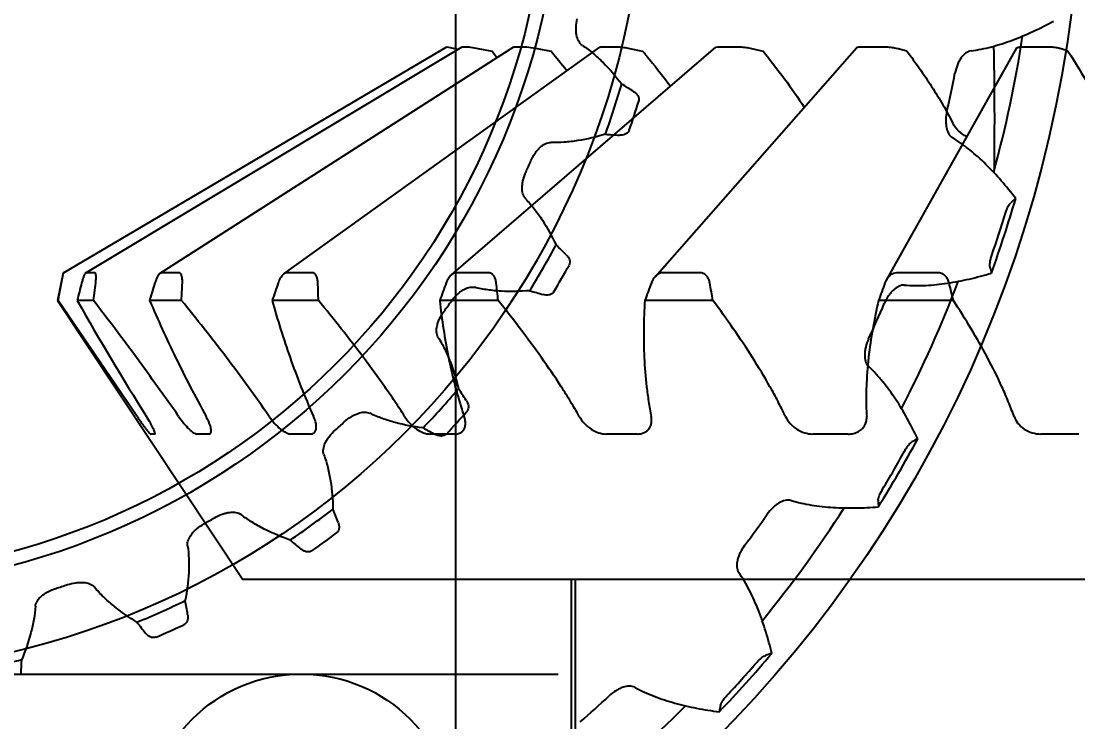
# Model space of a CAD drawing. Header units: inches. Extents: x -116 to 250, y -285 to 80.
# Drawn here: x 23.971 to 25.257, y -193.327 to -192.474 of the extents above; entities that cross this region are included whole.
import ezdxf

# ---------------------------------------------------------------- set-up
doc = ezdxf.new("R2010")
doc.units = ezdxf.units.IN
doc.header["$MEASUREMENT"] = 0
for name, color, linetype in [('LAY0001', 7, 'Continuous'), ('LAYER_CURVE', 7, 'Continuous'), ('LAYER_CUT_FEAT', 7, 'Continuous'), ('LAYER_FEATURE', 7, 'Continuous'), ('trajectories', 3, 'Continuous')]:
    doc.layers.add(name, color=color, linetype=linetype)
doc.dimstyles.get("Standard").update_dxf_attribs({"dimtxt": 0.18, "dimasz": 0.18, "dimexe": 0.18, "dimexo": 0.0625, "dimgap": 0.09, "dimtad": 0, "dimtih": 1, "dimtoh": 1, "dimdec": 4, "dimzin": 0, "dimdsep": 46, "dimtxsty": 'Standard', "dimcen": 0.09, "dimadec": 0, "dimazin": 0, "dimtfac": 1, "dimtdec": 4, "dimtofl": 0, "dimtmove": 0, "dimatfit": 3, "dimfxl": 1, "dimtolj": 1, "dimtzin": 0, "dimarcsym": 0})

# ---------------------------------------------------------------- blocks, each defined once
blk = doc.blocks.new('*D125')
at = {"layer": 'Defpoints', "color": 0, "transparency": 16777216}
for p in [(24.4196, -191.5446), (23.0411, -192.9936)]:
    blk.add_point(p, dxfattribs=at)
at = {"layer": 'trajectories', "color": 0, "lineweight": -2, "transparency": 16777216}
for p, q in [((25.3157, -190.6027), (24.5437, -191.4142)), ((25.4957, -190.6027), (25.3157, -190.6027)), ((23.7304, -192.3591), (23.7304, -192.1791)), ((23.6404, -192.2691), (23.8204, -192.2691))]:
    blk.add_line(p, q, dxfattribs=at)
at = {"layer": 'trajectories', "color": 0, "transparency": 16777216}
blk.add_solid([(24.522, -191.3935), (24.5654, -191.4348), (24.4196, -191.5446)], dxfattribs=at)
at = {"layer": 'trajectories', "color": 0, "transparency": 16777216, "insert": (26.0657, -190.6027), "char_height": 0.18, "attachment_point": 5}
blk.add_mtext('\\A1;∅2.0000', dxfattribs=at)
blk = doc.blocks.new('*D146')
at = {"layer": 'Defpoints', "color": 0, "transparency": 16777216}
for p in [(23.7304, -192.2691), (22.6871, -193.7691), (22.6871, -194.2434)]:
    blk.add_point(p, dxfattribs=at)
at = {"layer": 'trajectories', "color": 0, "lineweight": -2, "transparency": 16777216}
for p, q in [((23.7304, -192.3316), (23.7304, -194.4234)), ((22.6871, -193.8316), (22.6871, -194.4234)), ((22.5071, -194.2434), (22.3271, -194.2434)), ((23.9104, -194.2434), (24.0904, -194.2434))]:
    blk.add_line(p, q, dxfattribs=at)
at = {"layer": 'trajectories', "color": 0, "transparency": 16777216}
for points in [[(22.5071, -194.2134), (22.5071, -194.2734), (22.6871, -194.2434)], [(23.9104, -194.2134), (23.9104, -194.2734), (23.7304, -194.2434)]]:
    blk.add_solid(points, dxfattribs=at)
at = {"layer": 'trajectories', "color": 0, "transparency": 16777216, "insert": (23.2087, -194.2434), "char_height": 0.18, "attachment_point": 5}
blk.add_mtext('\\A1;1.0433', dxfattribs=at)

msp = doc.modelspace()

# ---------------------------------------------------------------- linework, layer by layer
at = {"color": 7, "linetype": 'Continuous'}
for p, q in [((24.02275, -192.78071), (24.48916, -192.50583)), ((24.05005, -192.78076), (24.508, -192.50584)), ((24.14058, -192.78127), (24.57091, -192.50589)), ((24.29112, -192.78198), (24.67524, -192.506)), ((24.49476, -192.78326), (24.81637, -192.5062)), ((24.54422, -192.51098), (24.55037, -192.51903)), ((24.74259, -192.78549), (24.988, -192.50654)), ((25.0239, -192.78954), (25.18247, -192.50716)), ((24.02258, -192.78082), (24.01577, -192.81441)), ((24.02064, -192.79312), (24.02282, -192.78083)), ((24.02282, -192.78083), (24.02258, -192.78082)), ((24.05009, -192.78083), (24.04979, -192.78092)), ((24.06127, -192.78083), (24.05009, -192.78083)), ((24.14189, -192.78083), (24.14058, -192.78127)), ((24.16376, -192.78083), (24.14189, -192.78083)), ((24.32582, -192.78083), (24.29422, -192.78083)), ((24.54035, -192.78083), (24.5004, -192.78083)), ((24.79799, -192.78083), (24.75143, -192.78083)), ((25.08748, -192.78083), (25.03635, -192.78083)), ((24.01653, -192.81441), (24.02064, -192.79312)), ((24.05946, -192.81441), (24.06208, -192.79312)), ((24.01577, -192.81441), (24.24104, -193.15417)), ((24.01653, -192.81441), (24.01577, -192.81441)), ((24.11247, -192.95552), (24.01653, -192.81441)), ((24.05946, -192.81441), (24.03959, -192.81441)), ((24.16652, -192.81441), (24.12764, -192.81441)), ((24.33302, -192.81441), (24.27683, -192.81441)), ((24.55169, -192.81441), (24.48065, -192.81441)), ((24.81297, -192.81441), (24.73017, -192.81441)), ((25.10543, -192.81441), (25.01451, -192.81441)), ((24.13392, -192.97701), (24.12901, -192.97701)), ((24.13392, -192.97701), (24.13415, -192.97694)), ((24.19968, -192.97701), (24.18519, -192.97701)), ((24.19968, -192.97701), (24.20142, -192.97645)), ((24.32345, -192.97701), (24.3, -192.97701)), ((24.49979, -192.97701), (24.46842, -192.97701)), ((24.72102, -192.97701), (24.68308, -192.97701)), ((24.97745, -192.97701), (24.93461, -192.97701)), ((25.25788, -192.97701), (25.21201, -192.97701)), ((26.81218, -193.15417), (24.24104, -193.15417))]:
    msp.add_line(p, q, dxfattribs=at)
for centre, radius, start, end in [((22.97148, -193.85014), 2.12076, 38.3306, 39.1573), ((23.73036, -192.26909), 1.40303, 347.04245, 348.95755), ((23.73036, -192.26909), 0.93948, 335.54746, 336.45254), ((23.73036, -192.26909), 1.51084, 340.18699, 343.81301), ((25.48703, -193.05017), 0.47222, 130.34693, 131.31172), ((23.73036, -192.26909), 1.50404, 340.9759, 343.0241), ((25.59629, -192.67309), 0.45747, 192.67273, 193.66862), ((29.92058, -194.30585), 6.06717, 165.562015, 165.769528), ((27.67631, -193.89072), 3.7083, 162.78332, 163.12737), ((19.74676, -192.59768), 4.42508, 357.19275, 357.46871), ((26.92831, -193.71523), 2.80032, 160.77446, 161.23514), ((21.45662, -192.89419), 2.87751, 1.58892, 2.01305), ((26.67561, -193.60753), 2.33386, 159.57658, 160.1333), ((22.33335, -193.04351), 2.23014, 5.89656, 6.44672), ((26.66349, -193.5242), 2.05949, 159.20757, 159.83981), ((22.91532, -193.14518), 1.92626, 9.88771, 10.53116), ((26.79436, -193.44963), 1.8898, 159.67192, 160.35876), ((25.04586, -192.80184), 0.02517, 150.75513, 159.73052), ((23.36323, -193.22856), 1.79074, 13.372, 14.0732), ((27.24255, -190.99918), 3.68158, 209.54165, 212.09921), ((23.73036, -192.26909), 0.93948, 323.54746, 324.45254), ((23.73036, -192.26909), 1.40303, 335.04245, 336.95755), ((23.73036, -192.26909), 0.93948, 311.54746, 312.45254), ((23.73036, -192.26909), 1.51084, 328.18699, 331.81301), ((25.28625, -193.39833), 0.47222, 118.34693, 119.31172), ((23.73036, -192.26909), 1.50404, 328.9759, 331.0241), ((25.47152, -193.0522), 0.45747, 180.67273, 181.66862), ((23.73036, -192.26909), 0.93948, 299.54746, 300.45254), ((23.73036, -192.26909), 1.40303, 323.04245, 324.95755), ((23.73036, -192.26909), 0.93948, 287.54746, 288.45254), ((23.73036, -192.26909), 1.51084, 316.18699, 319.81301), ((25.01747, -193.69714), 0.47222, 106.34693, 107.31172), ((23.73036, -192.26909), 1.50404, 316.9759, 319.0241), ((23.73036, -192.26909), 1.40303, 311.04245, 312.95755), ((25.27065, -193.3971), 0.45747, 168.67273, 169.66862)]:
    msp.add_arc(centre, radius, start, end, dxfattribs=at)
for points, knots in [([(24.65423, -192.50404), (24.65021, -192.50141), (24.64745, -192.49465), (24.64646, -192.48682), (24.64632, -192.48014), (24.64699, -192.47505), (24.64774, -192.47167)], [0, 0, 0, 0, 0.4195272, 0.554308, 0.697813, 1, 1, 1, 1]), ([(25.12691, -192.51063), (25.13112, -192.51014), (25.13956, -192.50873), (25.15647, -192.50474), (25.17761, -192.49784), (25.20265, -192.48725), (25.21903, -192.47893), (25.22718, -192.47447)], [0, 0, 0, 0, 0.1186665, 0.2393382, 0.4861728, 0.7399325, 1, 1, 1, 1]), ([(24.65423, -192.50404), (24.65873, -192.507), (24.66744, -192.51363), (24.6839, -192.52886), (24.69501, -192.54184), (24.702, -192.55095)], [0, 0, 0, 0, 0.2403234, 0.4875091, 1, 1, 1, 1]), ([(24.72747, -192.51098), (24.73037, -192.51448), (24.74188, -192.52851), (24.75312, -192.54276), (24.76136, -192.55359)], [0, 0, 0, 0, 0.2503588, 1, 1, 1, 1]), ([(24.87392, -192.51098), (24.88283, -192.52205), (24.90014, -192.54437), (24.91639, -192.56748), (24.92408, -192.57922)], [0, 0, 0, 0, 0.5031485, 1, 1, 1, 1]), ([(25.0489, -192.51098), (25.0594, -192.52503), (25.07448, -192.54646), (25.09267, -192.57598), (25.1009, -192.59101), (25.10471, -192.59861)], [0, 0, 0, 0, 0.5060631, 0.7549326, 1, 1, 1, 1]), ([(25.12691, -192.51063), (25.12209, -192.51119), (25.11662, -192.51629), (25.11245, -192.52311), (25.10956, -192.5293), (25.10809, -192.53434), (25.10742, -192.53782)], [0, 0, 0, 0, 0.4164051, 0.5515043, 0.6957139, 1, 1, 1, 1]), ([(25.24475, -192.51098), (25.25397, -192.52502), (25.26702, -192.54645), (25.28214, -192.57599), (25.28872, -192.59102), (25.29166, -192.59861)], [0, 0, 0, 0, 0.5061211, 0.7548448, 1, 1, 1, 1]), ([(25.09767, -192.58369), (25.09687, -192.58714), (25.09616, -192.59234), (25.09629, -192.59917), (25.09732, -192.6071), (25.10025, -192.61398), (25.10441, -192.61645)], [0, 0, 0, 0, 0.3042861, 0.4484957, 0.5835949, 1, 1, 1, 1]), ([(25.12175, -192.6153), (25.11808, -192.61344), (25.11142, -192.60868), (25.10647, -192.60213), (25.10471, -192.59861)], [0, 0, 0, 0, 0.5109992, 1, 1, 1, 1]), ([(24.68211, -192.61217), (24.6711, -192.61544), (24.65448, -192.6194), (24.63222, -192.62205), (24.62127, -192.62229), (24.61589, -192.62204)], [0, 0, 0, 0, 0.5124911, 0.7596771, 1, 1, 1, 1]), ([(25.18131, -192.69027), (25.17568, -192.68288), (25.1641, -192.66862), (25.14553, -192.64875), (25.12903, -192.63386), (25.1152, -192.62334), (25.10806, -192.61862), (25.10441, -192.61645)], [0, 0, 0, 0, 0.2600676, 0.5138273, 0.7606619, 0.8813335, 1, 1, 1, 1]), ([(24.59161, -192.64442), (24.59299, -192.64124), (24.59544, -192.63673), (24.59948, -192.63141), (24.60489, -192.62566), (24.61109, -192.62181), (24.61589, -192.62204)], [0, 0, 0, 0, 0.3021869, 0.4456912, 0.5804725, 1, 1, 1, 1]), ([(24.58519, -192.69099), (24.58181, -192.68758), (24.58052, -192.68039), (24.58117, -192.67252), (24.58243, -192.66596), (24.58414, -192.66112), (24.58557, -192.65797)], [0, 0, 0, 0, 0.4195272, 0.554308, 0.697813, 1, 1, 1, 1]), ([(24.58519, -192.69099), (24.58898, -192.69482), (24.59612, -192.70312), (24.60906, -192.72143), (24.61723, -192.73644), (24.62216, -192.7468)], [0, 0, 0, 0, 0.2403234, 0.4875091, 1, 1, 1, 1]), ([(25.16887, -192.70822), (25.16934, -192.70666), (25.17034, -192.70382), (25.172, -192.7001), (25.17361, -192.69736), (25.17474, -192.69595), (25.17529, -192.69547)], [0, 0, 0, 0, 0.3391728, 0.6275678, 0.8464086, 1, 1, 1, 1]), ([(25.14996, -192.77345), (25.14979, -192.77273), (25.14971, -192.77092), (25.15002, -192.76776), (25.15086, -192.76378), (25.15172, -192.76089), (25.15225, -192.75935)], [0, 0, 0, 0, 0.1535913, 0.3724324, 0.6608277, 1, 1, 1, 1]), ([(24.04974, -192.78096), (24.04953, -192.7811), (24.04912, -192.7816), (24.04856, -192.78255), (24.04797, -192.78382), (24.04712, -192.78598), (24.04611, -192.7891), (24.04539, -192.79173), (24.04503, -192.79312)], [0, 0, 0, 0, 0.0588048, 0.1436237, 0.2515409, 0.378502, 0.6726256, 1, 1, 1, 1]), ([(24.06208, -192.79312), (24.06226, -192.79162), (24.06247, -192.78943), (24.06259, -192.78661), (24.06258, -192.78479), (24.06245, -192.7832), (24.06224, -192.78191), (24.06173, -192.78083), (24.06127, -192.78083)], [0, 0, 0, 0, 0.3576231, 0.5198804, 0.6661957, 0.791291, 0.8900491, 1, 1, 1, 1]), ([(24.14058, -192.78127), (24.13986, -192.78173), (24.13853, -192.78321), (24.13691, -192.78596), (24.13542, -192.78936), (24.13457, -192.79183), (24.13417, -192.79312)], [0, 0, 0, 0, 0.1859792, 0.4266244, 0.7030714, 1, 1, 1, 1]), ([(24.16752, -192.79312), (24.16758, -192.79161), (24.16758, -192.78941), (24.16729, -192.7866), (24.16693, -192.78476), (24.16642, -192.78318), (24.16574, -192.78192), (24.16486, -192.78105), (24.16411, -192.78083), (24.16376, -192.78083)], [0, 0, 0, 0, 0.3277172, 0.4777901, 0.6151154, 0.736271, 0.8389365, 0.9241191, 1, 1, 1, 1]), ([(24.29112, -192.78198), (24.29033, -192.78255), (24.28886, -192.78401), (24.28635, -192.78767), (24.28494, -192.79087), (24.28416, -192.79312)], [0, 0, 0, 0, 0.2177869, 0.4633409, 1, 1, 1, 1]), ([(24.29422, -192.78083), (24.29396, -192.78083), (24.29284, -192.78094), (24.29181, -192.78148), (24.29112, -192.78198)], [0, 0, 0, 0, 0.2299336, 1, 1, 1, 1]), ([(24.33235, -192.79312), (24.3323, -192.7916), (24.33201, -192.78873), (24.33104, -192.78534), (24.3298, -192.78313), (24.32867, -192.78186), (24.32733, -192.78102), (24.32631, -192.78083), (24.32582, -192.78083)], [0, 0, 0, 0, 0.2998555, 0.5703663, 0.6909778, 0.8007337, 0.9018085, 1, 1, 1, 1]), ([(24.49476, -192.78326), (24.49331, -192.78451), (24.49085, -192.78766), (24.48916, -192.79122), (24.48846, -192.79312)], [0, 0, 0, 0, 0.4851371, 1, 1, 1, 1]), ([(24.5004, -192.78083), (24.49941, -192.78083), (24.49733, -192.78136), (24.49559, -192.78255), (24.49476, -192.78326)], [0, 0, 0, 0, 0.4742859, 1, 1, 1, 1]), ([(24.54939, -192.79312), (24.54922, -192.79159), (24.54863, -192.78866), (24.54692, -192.78469), (24.54457, -192.78212), (24.54223, -192.78101), (24.54098, -192.78083), (24.54035, -192.78083)], [0, 0, 0, 0, 0.2779649, 0.5375229, 0.7742868, 0.8871757, 1, 1, 1, 1]), ([(24.75143, -192.78083), (24.74979, -192.78083), (24.74638, -192.78189), (24.74376, -192.78417), (24.74259, -192.78549)], [0, 0, 0, 0, 0.4815083, 1, 1, 1, 1]), ([(24.80913, -192.79312), (24.80885, -192.79157), (24.80799, -192.78859), (24.80574, -192.78459), (24.80236, -192.7816), (24.79943, -192.78083), (24.79799, -192.78083)], [0, 0, 0, 0, 0.2628823, 0.5162327, 0.7596516, 1, 1, 1, 1]), ([(25.03635, -192.78083), (25.03506, -192.78083), (25.03244, -192.78134), (25.02897, -192.7833), (25.02608, -192.78613), (25.02456, -192.78837), (25.0239, -192.78954)], [0, 0, 0, 0, 0.2430993, 0.4922717, 0.7453712, 1, 1, 1, 1]), ([(25.04617, -192.79571), (25.05039, -192.7961), (25.05894, -192.79648), (25.07631, -192.79609), (25.09842, -192.79374), (25.12512, -192.78859), (25.14287, -192.78385), (25.15177, -192.78119)], [0, 0, 0, 0, 0.1186665, 0.2393382, 0.4861728, 0.7399325, 1, 1, 1, 1]), ([(25.10023, -192.79312), (25.09984, -192.79156), (25.09874, -192.78854), (25.09607, -192.78453), (25.09224, -192.78159), (25.08906, -192.78083), (25.08748, -192.78083)], [0, 0, 0, 0, 0.2533659, 0.5034053, 0.7510642, 1, 1, 1, 1]), ([(24.49475, -192.81528), (24.49677, -192.81246), (24.5001, -192.80856), (24.50515, -192.80419), (24.51164, -192.79969), (24.51851, -192.79722), (24.52316, -192.79844)], [0, 0, 0, 0, 0.302187, 0.445692, 0.5804728, 1, 1, 1, 1]), ([(24.74259, -192.78549), (24.74211, -192.78604), (24.74028, -192.78837), (24.73891, -192.79104), (24.73812, -192.79312)], [0, 0, 0, 0, 0.2477559, 1, 1, 1, 1]), ([(25.04617, -192.79571), (25.04134, -192.79526), (25.03493, -192.79911), (25.02944, -192.80491), (25.02532, -192.81036), (25.02284, -192.81499), (25.02145, -192.81825)], [0, 0, 0, 0, 0.4164048, 0.5515044, 0.6957133, 1, 1, 1, 1]), ([(24.58998, -192.80255), (24.57853, -192.80346), (24.56145, -192.80388), (24.53912, -192.80184), (24.52836, -192.79981), (24.52316, -192.79844)], [0, 0, 0, 0, 0.512491, 0.7596766, 1, 1, 1, 1]), ([(24.16297, -192.95552), (24.15458, -192.94339), (24.13757, -192.9194), (24.1032, -192.87226), (24.07698, -192.83743), (24.05946, -192.81441)], [0, 0, 0, 0, 0.2527979, 0.5040707, 1, 1, 1, 1]), ([(24.12764, -192.81441), (24.13767, -192.83779), (24.15374, -192.873), (24.17714, -192.91983), (24.18978, -192.94358), (24.1964, -192.95552)], [0, 0, 0, 0, 0.4860584, 0.7391362, 1, 1, 1, 1]), ([(24.27306, -192.95552), (24.26479, -192.94333), (24.24773, -192.91925), (24.2125, -192.87198), (24.18507, -192.83729), (24.16652, -192.81441)], [0, 0, 0, 0, 0.2499146, 0.5004392, 1, 1, 1, 1]), ([(24.27683, -192.81441), (24.28322, -192.83779), (24.29419, -192.87306), (24.31171, -192.91989), (24.32172, -192.94362), (24.32715, -192.95552)], [0, 0, 0, 0, 0.4850245, 0.738145, 1, 1, 1, 1]), ([(24.43794, -192.95552), (24.43407, -192.94942), (24.42609, -192.93729), (24.40955, -192.91328), (24.37924, -192.87174), (24.35178, -192.83716), (24.33302, -192.81441)], [0, 0, 0, 0, 0.123288, 0.2474119, 0.4972352, 1, 1, 1, 1]), ([(24.48065, -192.81441), (24.4831, -192.83769), (24.48846, -192.87294), (24.49789, -192.91369), (24.50453, -192.93752), (24.5083, -192.94952), (24.51033, -192.95552)], [0, 0, 0, 0, 0.486301, 0.7389443, 0.8682581, 1, 1, 1, 1]), ([(24.6504, -192.95552), (24.64695, -192.94941), (24.63976, -192.93727), (24.6246, -192.91322), (24.60439, -192.88357), (24.5787, -192.84864), (24.56081, -192.82577), (24.55169, -192.81441)], [0, 0, 0, 0, 0.1221583, 0.2454956, 0.4947108, 0.7464488, 1, 1, 1, 1]), ([(24.73017, -192.81441), (24.72862, -192.8375), (24.72812, -192.87263), (24.73135, -192.91361), (24.73456, -192.93749), (24.73669, -192.9495), (24.73793, -192.95552)], [0, 0, 0, 0, 0.4900712, 0.741758, 0.8698983, 1, 1, 1, 1]), ([(24.90116, -192.95552), (24.89829, -192.94941), (24.89221, -192.93726), (24.8791, -192.9132), (24.86118, -192.88352), (24.83789, -192.84859), (24.82142, -192.82575), (24.81297, -192.81441)], [0, 0, 0, 0, 0.1215854, 0.2444725, 0.4932569, 0.7453108, 1, 1, 1, 1]), ([(25.01451, -192.81441), (25.0091, -192.83727), (25.00279, -192.8722), (24.99959, -192.9135), (24.99922, -192.93743), (24.9996, -192.94948), (24.99999, -192.95552)], [0, 0, 0, 0, 0.4954456, 0.7459541, 0.8724105, 1, 1, 1, 1]), ([(25.17925, -192.95552), (25.17709, -192.94941), (25.17239, -192.93727), (25.16191, -192.91321), (25.14708, -192.88351), (25.12722, -192.84857), (25.11286, -192.82574), (25.10543, -192.81441)], [0, 0, 0, 0, 0.1217666, 0.2446681, 0.4932782, 0.7451926, 1, 1, 1, 1]), ([(24.47879, -192.8595), (24.4762, -192.85546), (24.47642, -192.84816), (24.4787, -192.8406), (24.48129, -192.83445), (24.48398, -192.83007), (24.48603, -192.82728)], [0, 0, 0, 0, 0.4195259, 0.5543068, 0.6978121, 1, 1, 1, 1]), ([(24.47879, -192.8595), (24.4817, -192.86403), (24.48697, -192.87363), (24.49581, -192.89424), (24.50068, -192.91062), (24.50335, -192.92178)], [0, 0, 0, 0, 0.2403234, 0.4875091, 1, 1, 1, 1]), ([(25.00238, -192.86109), (25.00088, -192.8643), (24.9991, -192.86924), (24.99781, -192.87595), (24.99717, -192.88392), (24.9986, -192.89126), (25.00217, -192.89454)], [0, 0, 0, 0, 0.3042862, 0.4484952, 0.5835941, 1, 1, 1, 1]), ([(25.06204, -192.98273), (25.05806, -192.97434), (25.04971, -192.95798), (25.03567, -192.93469), (25.02262, -192.91669), (25.01128, -192.90352), (25.00528, -192.89742), (25.00217, -192.89454)], [0, 0, 0, 0, 0.2600676, 0.5138273, 0.7606619, 0.8813335, 1, 1, 1, 1]), ([(24.36449, -192.96227), (24.36704, -192.95993), (24.37112, -192.95681), (24.37697, -192.95358), (24.38425, -192.95053), (24.39148, -192.94954), (24.39577, -192.9517)], [0, 0, 0, 0, 0.3021869, 0.4456911, 0.5804725, 1, 1, 1, 1]), ([(24.11247, -192.95552), (24.11345, -192.95698), (24.11538, -192.95981), (24.11821, -192.96386), (24.12085, -192.96754), (24.12322, -192.97073), (24.12524, -192.97332), (24.12671, -192.97506), (24.12768, -192.97608), (24.12823, -192.97658), (24.12864, -192.97689), (24.12891, -192.97701), (24.12901, -192.97701)], [0, 0, 0, 0, 0.1935344, 0.3769659, 0.5447827, 0.6919216, 0.8139499, 0.907254, 0.9422982, 0.969336, 0.9883861, 1, 1, 1, 1]), ([(24.13415, -192.97694), (24.13433, -192.9768), (24.13435, -192.97627), (24.13425, -192.97561), (24.13394, -192.97445), (24.13324, -192.97265), (24.13206, -192.97005), (24.13048, -192.96695), (24.12775, -192.962), (24.12544, -192.95817), (24.12378, -192.95552)], [0, 0, 0, 0, 0.0291151, 0.0542734, 0.0872661, 0.1766903, 0.2959117, 0.4419916, 0.611111, 1, 1, 1, 1]), ([(24.16297, -192.95552), (24.16497, -192.95842), (24.16896, -192.96375), (24.17425, -192.9697), (24.17832, -192.97341), (24.1809, -192.97536), (24.18312, -192.97661), (24.18457, -192.97701), (24.18519, -192.97701)], [0, 0, 0, 0, 0.3360323, 0.6333874, 0.7572271, 0.8602781, 0.9409167, 1, 1, 1, 1]), ([(24.20142, -192.97645), (24.20217, -192.97583), (24.20269, -192.97398), (24.20256, -192.97147), (24.20209, -192.96888), (24.20121, -192.96594), (24.19944, -192.96135), (24.19771, -192.95788), (24.1964, -192.95552)], [0, 0, 0, 0, 0.1312588, 0.2260818, 0.342893, 0.4809884, 0.6384483, 1, 1, 1, 1]), ([(24.27306, -192.95552), (24.27507, -192.95848), (24.27934, -192.96396), (24.28633, -192.97075), (24.2924, -192.9749), (24.29696, -192.97667), (24.29905, -192.97701), (24.3, -192.97701)], [0, 0, 0, 0, 0.3030974, 0.5864047, 0.8233086, 0.9192998, 1, 1, 1, 1]), ([(24.32807, -192.9754), (24.32851, -192.97499), (24.3293, -192.97401), (24.33009, -192.97218), (24.3305, -192.97001), (24.33056, -192.96653), (24.32961, -192.96154), (24.3281, -192.9576), (24.32715, -192.95552)], [0, 0, 0, 0, 0.08524, 0.1778323, 0.2816145, 0.398689, 0.6741277, 1, 1, 1, 1]), ([(24.46028, -192.96962), (24.4489, -192.96813), (24.4321, -192.96499), (24.41069, -192.95835), (24.40058, -192.95412), (24.39577, -192.9517)], [0, 0, 0, 0, 0.512491, 0.7596766, 1, 1, 1, 1]), ([(24.43794, -192.95552), (24.43985, -192.95854), (24.44423, -192.96415), (24.45193, -192.97097), (24.46003, -192.97561), (24.46579, -192.97701), (24.46842, -192.97701)], [0, 0, 0, 0, 0.2778964, 0.5504883, 0.7958723, 1, 1, 1, 1]), ([(24.50867, -192.97353), (24.50957, -192.97256), (24.51107, -192.97013), (24.51203, -192.96572), (24.5118, -192.96071), (24.51093, -192.95728), (24.51033, -192.95552)], [0, 0, 0, 0, 0.2104099, 0.4423442, 0.7049853, 1, 1, 1, 1]), ([(24.6504, -192.95552), (24.65212, -192.95858), (24.65641, -192.96431), (24.66448, -192.97115), (24.67353, -192.97575), (24.68001, -192.97701), (24.68308, -192.97701)], [0, 0, 0, 0, 0.2584691, 0.5222556, 0.7739161, 1, 1, 1, 1]), ([(24.73538, -192.97044), (24.73609, -192.96947), (24.73729, -192.96729), (24.73868, -192.96227), (24.73847, -192.95819), (24.73793, -192.95552)], [0, 0, 0, 0, 0.2328408, 0.4746664, 1, 1, 1, 1]), ([(24.90116, -192.95552), (24.9026, -192.95859), (24.90658, -192.96443), (24.91469, -192.97128), (24.92427, -192.97584), (24.93123, -192.97701), (24.93461, -192.97701)], [0, 0, 0, 0, 0.2441081, 0.5005335, 0.7565893, 1, 1, 1, 1]), ([(24.99811, -192.96555), (24.99885, -192.96403), (24.99992, -192.96073), (25.0001, -192.95726), (24.99999, -192.95552)], [0, 0, 0, 0, 0.4917319, 1, 1, 1, 1]), ([(25.17925, -192.95552), (25.18033, -192.95858), (25.18378, -192.9645), (25.19159, -192.97139), (25.2013, -192.97592), (25.20846, -192.97701), (25.21201, -192.97701)], [0, 0, 0, 0, 0.2345369, 0.4845844, 0.7430675, 1, 1, 1, 1]), ([(24.32345, -192.97701), (24.32432, -192.97701), (24.326, -192.97679), (24.32748, -192.97593), (24.32807, -192.9754)], [0, 0, 0, 0, 0.5228992, 1, 1, 1, 1]), ([(24.33968, -193.00221), (24.33798, -192.99771), (24.33972, -192.99062), (24.34352, -192.9837), (24.34734, -192.97822), (24.35087, -192.97449), (24.35346, -192.9722)], [0, 0, 0, 0, 0.4195272, 0.554308, 0.697813, 1, 1, 1, 1]), ([(24.49979, -192.97701), (24.50149, -192.97701), (24.50479, -192.97653), (24.50761, -192.97466), (24.50867, -192.97353)], [0, 0, 0, 0, 0.5234007, 1, 1, 1, 1]), ([(24.72102, -192.97701), (24.72386, -192.97701), (24.72813, -192.97626), (24.73281, -192.9734), (24.73463, -192.97148), (24.73538, -192.97044)], [0, 0, 0, 0, 0.5221913, 0.7637527, 1, 1, 1, 1]), ([(24.97745, -192.97701), (24.97969, -192.97701), (24.98406, -192.97654), (24.99007, -192.97427), (24.99496, -192.97058), (24.99726, -192.96729), (24.99811, -192.96555)], [0, 0, 0, 0, 0.2705982, 0.5248399, 0.7657396, 1, 1, 1, 1]), ([(25.04613, -192.99771), (25.04692, -192.99628), (25.04849, -192.99371), (25.05089, -192.99042), (25.05303, -192.98807), (25.05443, -192.98693), (25.05507, -192.98657)], [0, 0, 0, 0, 0.3391728, 0.6275678, 0.8464086, 1, 1, 1, 1]), ([(24.33968, -193.00221), (24.34159, -193.00724), (24.34474, -193.01773), (24.3491, -193.03972), (24.35046, -193.05675), (24.35076, -193.06823)], [0, 0, 0, 0, 0.2403234, 0.4875091, 1, 1, 1, 1]), ([(25.01407, -193.05758), (25.01406, -193.05684), (25.01435, -193.05505), (25.01532, -193.05203), (25.01696, -193.04831), (25.01841, -193.04566), (25.01925, -193.04427)], [0, 0, 0, 0, 0.1535913, 0.3724324, 0.6608277, 1, 1, 1, 1]), ([(24.90793, -193.05777), (24.9033, -193.05633), (24.89622, -193.05876), (24.88965, -193.0633), (24.88448, -193.06777), (24.88109, -193.07178), (24.87906, -193.07468)], [0, 0, 0, 0, 0.4164051, 0.5515043, 0.6957139, 1, 1, 1, 1]), ([(24.90793, -193.05777), (24.91197, -193.05903), (24.92026, -193.06118), (24.93733, -193.06442), (24.95944, -193.06671), (24.98663, -193.06723), (25.00498, -193.06628), (25.01424, -193.06553)], [0, 0, 0, 0, 0.1186665, 0.2393382, 0.4861728, 0.7399325, 1, 1, 1, 1]), ([(24.20651, -193.07896), (24.2095, -193.07721), (24.21413, -193.075), (24.22052, -193.07306), (24.22828, -193.07159), (24.23556, -193.07213), (24.23931, -193.07513)], [0, 0, 0, 0, 0.302186, 0.4456911, 0.580472, 1, 1, 1, 1]), ([(24.29868, -193.10607), (24.28786, -193.10224), (24.27208, -193.09568), (24.25251, -193.08474), (24.24351, -193.0785), (24.23931, -193.07513)], [0, 0, 0, 0, 0.512491, 0.7596766, 1, 1, 1, 1]), ([(24.17395, -193.11287), (24.17322, -193.10812), (24.17639, -193.10155), (24.18155, -193.09557), (24.18642, -193.091), (24.19065, -193.08809), (24.19366, -193.08638)], [0, 0, 0, 0, 0.4195272, 0.554308, 0.697813, 1, 1, 1, 1]), ([(24.17395, -193.11287), (24.17476, -193.11819), (24.17566, -193.12911), (24.17536, -193.15152), (24.17315, -193.16847), (24.17105, -193.17976)], [0, 0, 0, 0, 0.2403233, 0.487509, 1, 1, 1, 1]), ([(24.8515, -193.11262), (24.84937, -193.11545), (24.8466, -193.11991), (24.84394, -193.12621), (24.84166, -193.13386), (24.84153, -193.14134), (24.84433, -193.1453)], [0, 0, 0, 0, 0.3042861, 0.4484957, 0.5835949, 1, 1, 1, 1]), ([(24.88456, -193.24401), (24.88242, -193.23497), (24.87765, -193.21723), (24.86876, -193.19153), (24.85974, -193.17121), (24.85139, -193.15598), (24.84679, -193.14876), (24.84433, -193.1453)], [0, 0, 0, 0, 0.2600676, 0.5138273, 0.7606619, 0.8813335, 1, 1, 1, 1]), ([(23.98882, -193.18666), (23.98909, -193.18186), (23.99357, -193.17609), (23.99985, -193.17131), (24.00557, -193.16786), (24.01031, -193.16589), (24.01361, -193.16485)], [0, 0, 0, 0, 0.4195278, 0.5543081, 0.6978127, 1, 1, 1, 1]), ([(24.02773, -193.16026), (24.03101, -193.15917), (24.036, -193.15797), (24.04266, -193.1574), (24.05055, -193.15758), (24.05756, -193.15962), (24.0606, -193.16333)], [0, 0, 0, 0, 0.3021869, 0.4456912, 0.5804725, 1, 1, 1, 1]), ([(24.11224, -193.20594), (24.10245, -193.19994), (24.08838, -193.19025), (24.07152, -193.17547), (24.06401, -193.1675), (24.0606, -193.16333)], [0, 0, 0, 0, 0.512491, 0.7596766, 1, 1, 1, 1]), ([(23.98882, -193.18666), (23.98851, -193.19203), (23.98712, -193.2029), (23.98217, -193.22476), (23.97648, -193.24087), (23.97208, -193.25148)], [0, 0, 0, 0, 0.2403234, 0.4875091, 1, 1, 1, 1]), ([(24.86589, -193.25535), (24.86696, -193.25412), (24.86903, -193.25192), (24.87206, -193.24921), (24.87464, -193.24736), (24.87624, -193.24653), (24.87695, -193.24631)], [0, 0, 0, 0, 0.3391728, 0.6275678, 0.8464086, 1, 1, 1, 1]), ([(24.71822, -193.28537), (24.71399, -193.28299), (24.70657, -193.2839), (24.69919, -193.28697), (24.69321, -193.29027), (24.68906, -193.29349), (24.68647, -193.29591)], [0, 0, 0, 0, 0.4164034, 0.5515033, 0.6957126, 1, 1, 1, 1]), ([(24.71822, -193.28537), (24.72191, -193.28744), (24.72957, -193.29126), (24.7456, -193.29798), (24.76675, -193.30482), (24.79324, -193.31098), (24.81138, -193.31387), (24.82059, -193.31505)], [0, 0, 0, 0, 0.1186665, 0.2393382, 0.4861728, 0.7399325, 1, 1, 1, 1]), ([(24.82209, -193.30724), (24.82223, -193.30652), (24.82288, -193.30484), (24.82445, -193.30208), (24.82684, -193.29878), (24.8288, -193.29649), (24.82991, -193.2953)], [0, 0, 0, 0, 0.1535913, 0.3724324, 0.6608277, 1, 1, 1, 1])]:
    msp.add_open_spline(points, degree=3, knots=knots, dxfattribs=at)
at = {"layer": 'LAY0001', "color": 6, "linetype": 'Continuous'}
msp.add_line((24.64522, -193.15417), (24.64522, -193.86284), dxfattribs=at)
at = {"layer": 'LAY0001', "color": 7, "linetype": 'Continuous'}
msp.add_line((26.40801, -193.15417), (24.64522, -193.15417), dxfattribs=at)
msp.add_circle((23.73036, -192.26909), 0.8814, dxfattribs=at)
at = {"layer": 'LAYER_CURVE', "color": 4, "linetype": 'Continuous'}
msp.add_line((25.1517, -192.78133), (25.1517, -192.78125), dxfattribs=at)
msp.add_circle((23.73036, -192.26909), 1.53097, dxfattribs=at)
for start, end in [(344.71428, 351.2858), (332.71428, 339.2858), (320.71428, 327.2858), (308.71428, 315.2858)]:
    msp.add_arc((23.73036, -192.26909), 1.47638, start, end, dxfattribs=at)
msp.add_open_spline([(25.15522, -192.65924), (25.15525, -192.65706), (25.15531, -192.65272), (25.15538, -192.64719), (25.15542, -192.64351), (25.15545, -192.64111), (25.15548, -192.63762), (25.15551, -192.63363), (25.15556, -192.62703), (25.15563, -192.61886), (25.15567, -192.60573), (25.15572, -192.58933), (25.15562, -192.56962), (25.15551, -192.5548), (25.15541, -192.54496), (25.15536, -192.54078), (25.15533, -192.53763), (25.15528, -192.5338), (25.15516, -192.52679), (25.15499, -192.51694), (25.15486, -192.50901), (25.1548, -192.50505)], degree=3, knots=[0, 0, 0, 0, 0.0625, 0.125, 0.15625, 0.171875, 0.1875, 0.21875, 0.25, 0.3125, 0.375, 0.5, 0.625, 0.75, 0.78125, 0.8125, 0.828125, 0.84375, 0.875, 0.9375, 1, 1, 1, 1], dxfattribs=at)
at = {"layer": 'LAYER_CUT_FEAT', "color": 7, "linetype": 'Continuous'}
for p, q in [((24.48916, -192.50583), (24.48931, -192.50583)), ((24.48931, -192.50583), (24.49888, -192.5077)), ((24.49888, -192.5077), (24.50341, -192.5086)), ((24.508, -192.50584), (24.50812, -192.50583)), ((24.50812, -192.50583), (24.51583, -192.50583)), ((24.51583, -192.50583), (24.52716, -192.5077)), ((24.52716, -192.5077), (24.54422, -192.51098)), ((24.57091, -192.50589), (24.57145, -192.50583)), ((24.57145, -192.50583), (24.58653, -192.50583)), ((24.58653, -192.50583), (24.59911, -192.5077)), ((24.59911, -192.5077), (24.61594, -192.51098)), ((24.67524, -192.506), (24.67652, -192.50583)), ((24.67652, -192.50583), (24.69832, -192.50583)), ((24.7116, -192.5077), (24.72747, -192.51098)), ((24.81637, -192.5062), (24.81874, -192.50583)), ((24.81874, -192.50583), (24.8463, -192.50583)), ((24.85972, -192.5077), (24.87392, -192.51098)), ((24.9919, -192.50583), (25.02402, -192.50583)), ((25.18843, -192.50583), (25.2237, -192.50583))]:
    msp.add_line(p, q, dxfattribs=at)
msp.add_circle((23.73036, -192.26909), 0.89786, dxfattribs=at)
for centre, radius, start, end in [((24.00352, -196.28231), 3.91353, 74.5072, 74.68822), ((24.67198, -194.0869), 1.67678, 70.02604, 70.35718), ((23.73036, -192.26909), 1.01169, 340.17688, 343.82312), ((23.8539, -193.9102), 1.60213, 57.42741, 58.03817), ((23.60717, -192.22906), 1.16698, 341.08956, 342.91044), ((24.79493, -191.01402), 1.60213, 265.96183, 266.57259), ((23.73036, -192.26909), 1.01169, 328.17688, 331.82312), ((23.51, -193.90002), 1.60213, 45.42741, 46.03817), ((23.61819, -192.20432), 1.16698, 329.08956, 330.91044), ((25.03261, -191.26278), 1.60213, 253.96183, 254.57259), ((23.73036, -192.26909), 1.01169, 316.17688, 319.82312), ((23.17572, -193.81856), 1.60213, 33.42741, 34.03817), ((23.6341, -192.18241), 1.16698, 317.08956, 318.91044), ((25.21338, -191.55552), 1.60213, 241.96183, 242.57259), ((23.73036, -192.26909), 1.01169, 304.17688, 307.82312), ((22.86569, -193.66939), 1.60213, 21.42741, 22.03817), ((23.65423, -192.16429), 1.16698, 305.08956, 306.91044), ((25.32933, -191.87945), 1.60213, 229.96183, 230.57259), ((23.73036, -192.26909), 1.01169, 292.17688, 295.82312), ((22.59345, -193.45901), 1.60213, 9.42741, 10.03817), ((25.3754, -192.22041), 1.60213, 217.96183, 218.57259), ((23.67768, -192.15075), 1.16698, 293.08956, 294.91044), ((23.73036, -192.26909), 1.01169, 280.17688, 283.82312), ((22.37089, -193.19663), 1.60213, 357.42741, 358.03817)]:
    msp.add_arc(centre, radius, start, end, dxfattribs=at)
for points, knots in [([(24.69832, -192.50583), (24.69925, -192.50583), (24.70136, -192.506), (24.70579, -192.50658), (24.70928, -192.50722), (24.7116, -192.5077)], [0, 0, 0, 0, 0.209382, 0.4700438, 1, 1, 1, 1]), ([(24.8463, -192.50583), (24.84737, -192.50583), (24.84965, -192.50598), (24.85414, -192.50655), (24.85753, -192.50719), (24.85972, -192.5077)], [0, 0, 0, 0, 0.2372442, 0.5036053, 1, 1, 1, 1]), ([(24.988, -192.50654), (24.98812, -192.50641), (24.98852, -192.50619), (24.98982, -192.50587), (24.991, -192.50583), (24.9919, -192.50583)], [0, 0, 0, 0, 0.1270317, 0.3285849, 1, 1, 1, 1]), ([(25.02402, -192.50583), (25.02518, -192.50583), (25.02753, -192.50597), (25.03187, -192.50652), (25.03503, -192.50716), (25.03698, -192.5077)], [0, 0, 0, 0, 0.2655479, 0.5376273, 1, 1, 1, 1]), ([(25.18247, -192.50716), (25.18259, -192.50694), (25.18314, -192.50654), (25.18434, -192.50615), (25.18617, -192.50588), (25.18761, -192.50583), (25.18843, -192.50583)], [0, 0, 0, 0, 0.1172675, 0.3092063, 0.6029438, 1, 1, 1, 1]), ([(25.2237, -192.50583), (25.22602, -192.50582), (25.23006, -192.50622), (25.23402, -192.50712), (25.23563, -192.5077)], [0, 0, 0, 0, 0.5748845, 1, 1, 1, 1]), ([(24.71644, -192.56007), (24.71744, -192.56071), (24.71933, -192.56218), (24.72164, -192.56497), (24.72305, -192.56834), (24.72298, -192.57085), (24.72263, -192.572)], [0, 0, 0, 0, 0.2489724, 0.4986051, 0.7490518, 1, 1, 1, 1]), ([(24.71117, -192.60727), (24.71078, -192.6084), (24.70936, -192.61047), (24.70624, -192.61237), (24.70273, -192.61327), (24.70034, -192.61335), (24.69915, -192.61328)], [0, 0, 0, 0, 0.2509482, 0.5013952, 0.7510282, 1, 1, 1, 1]), ([(24.63439, -192.75872), (24.63524, -192.75956), (24.63678, -192.7614), (24.63846, -192.7646), (24.63914, -192.76819), (24.63855, -192.77063), (24.63797, -192.77168)], [0, 0, 0, 0, 0.2489724, 0.4986051, 0.7490518, 1, 1, 1, 1]), ([(24.61942, -192.8038), (24.61881, -192.80483), (24.61699, -192.80656), (24.61354, -192.80777), (24.60993, -192.80792), (24.60756, -192.8075), (24.60642, -192.80718)], [0, 0, 0, 0, 0.2509482, 0.5013952, 0.7510282, 1, 1, 1, 1]), ([(24.51284, -192.93598), (24.51349, -192.93698), (24.51462, -192.93909), (24.5156, -192.94258), (24.51551, -192.94623), (24.51443, -192.94849), (24.51364, -192.9494)], [0, 0, 0, 0, 0.2489724, 0.4986051, 0.7490518, 1, 1, 1, 1]), ([(24.48882, -192.97696), (24.48801, -192.97784), (24.48587, -192.97915), (24.48224, -192.97962), (24.47868, -192.97901), (24.47645, -192.97811), (24.4754, -192.97757)], [0, 0, 0, 0, 0.2509482, 0.5013952, 0.7510282, 1, 1, 1, 1]), ([(24.35708, -193.0841), (24.35752, -193.0852), (24.35818, -193.08751), (24.35841, -193.09112), (24.35757, -193.09468), (24.35604, -193.09666), (24.35508, -193.09738)], [0, 0, 0, 0, 0.2489724, 0.4986051, 0.7490518, 1, 1, 1, 1]), ([(24.32507, -193.11918), (24.32409, -193.11987), (24.32173, -193.12071), (24.31808, -193.12042), (24.31472, -193.11908), (24.31273, -193.11774), (24.31182, -193.11698)], [0, 0, 0, 0, 0.2509482, 0.5013952, 0.7510282, 1, 1, 1, 1]), ([(24.17394, -193.19659), (24.17413, -193.19776), (24.1743, -193.20015), (24.17378, -193.20373), (24.17221, -193.20704), (24.1703, -193.20866), (24.16921, -193.20917)], [0, 0, 0, 0, 0.2489724, 0.4986051, 0.7490518, 1, 1, 1, 1]), ([(24.13533, -193.22425), (24.13423, -193.22472), (24.13174, -193.22505), (24.12824, -193.22401), (24.12523, -193.222), (24.12356, -193.22028), (24.12282, -193.21935)], [0, 0, 0, 0, 0.2509482, 0.5013952, 0.7510282, 1, 1, 1, 1])]:
    msp.add_open_spline(points, degree=3, knots=knots, dxfattribs=at)
at = {"layer": 'LAYER_FEATURE', "color": 7, "linetype": 'Continuous'}
msp.add_line((24.64079, -193.84315), (24.64079, -193.15417), dxfattribs=at)
at = {"layer": 'trajectories'}
for p, q in [((24.49961, -190.76909), (24.49961, -193.76909)), ((22.56211, -193.26909), (24.62461, -193.26909))]:
    msp.add_line(p, q, dxfattribs=at)
for centre, radius in [((23.73036, -192.26909), 1), ((24.31211, -193.45659), 0.1875)]:
    msp.add_circle(centre, radius, dxfattribs=at)

# ---------------------------------------------------------------- dimensions: what is measured, and where the dimension line sits
dim = msp.add_diameter_dim_2p(p1=(23.04109, -192.99359), p2=(24.41963, -191.54458), dimstyle='Standard', dxfattribs=at)
dim.commit()
dim.dimension.update_dxf_attribs({"geometry": '*D125', "text_midpoint": (26.06569, -190.60271), "dimtype": 163})
dim = msp.add_linear_dim(base=(22.6871135243, -194.243385671), p1=(23.7303635243, -192.2690871786), p2=(22.6871135243, -193.7690871786), dimstyle='Standard', dxfattribs=at)
dim.commit()
dim.dimension.update_dxf_attribs({"geometry": '*D146', "text_midpoint": (23.2087385243, -194.243385671)})

doc.saveas('drawing.dxf')
